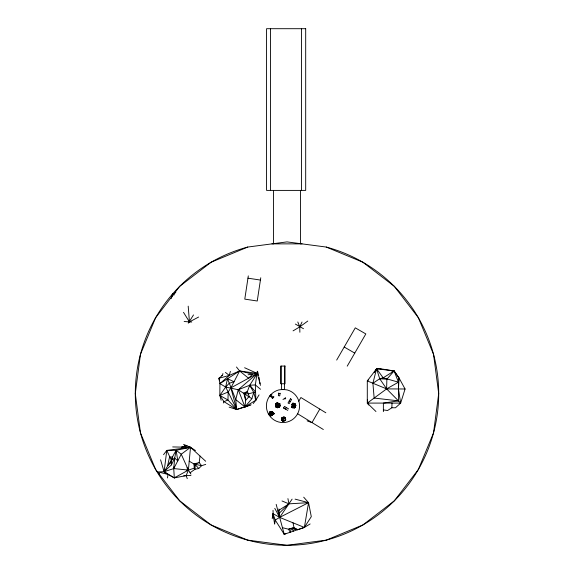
<?xml version="1.0" encoding="UTF-8"?>
<svg xmlns="http://www.w3.org/2000/svg" width="574" height="574" viewBox="0 0 574 574"><rect width="100%" height="100%" fill="white"/><g stroke="black" fill="none" stroke-linecap="round" stroke-linejoin="round"><path stroke-width="0.86" d="M222.92 373.552L222.533 375.303L218.902 378.295L219.914 383.604L219.842 395.45L221.141 400.229M279.739 403.45L280.227 405.624L279.229 407.145L277.479 407.719L275.922 407.224L275.635 406.184L275.534 404.304L276.481 403.091M295.71 405.136L294.699 403.5L292.776 403.264L291.764 404.591L291.965 407.282M273.037 510.308L273.238 517.877M295.237 404.283L295.409 407.016L293.874 405.466L293.902 404.405L294.699 403.5L295.897 405.474L294.849 407.526L293.522 407.762L293.522 407.016L295.172 406.772L295.237 404.283L295.409 407.016L291.764 407.016L292.934 408.157M400.652 403.091L398.449 388.957L399.088 378.072L394.116 370.94L380.39 368.766L376.587 368.766L367.295 380.928L367.295 403.091L400.652 403.091L386.625 388.892L386.862 379.199L394.116 370.94L399.088 378.072L405.072 388.993L400.652 403.091L395.493 407.77L391.855 407.77L387.558 410.525L383.375 409.879M253.206 403.558L255.861 400.178L255.344 384.946L257.31 371.235M260.481 385.384L257.252 373.452L239.609 370.947L229.27 375.418L219.914 383.604L225.654 387.055L228.187 391.992L227.957 400.006L236.682 409.513L250.164 405.129M277.644 407.497L275.635 406.184L277.192 404.684L276.474 404.354L277.378 406.643L278.383 407.44L279.574 406.701L279.725 403.773L277.802 403.5L275.642 404.885L277.479 407.719L278.677 407.339M294.469 407.016L294.849 407.526M391.855 407.77L392.013 403.091M193.424 449.191L190.511 447.311L176.153 450.303C173.764 454.773 170.105 459.509 171.418 464.904L164.092 471.713L158.202 471.936L168.003 474.425L174.317 477.891L186.184 475.616L190.963 475.473M272.284 413.373L273.346 414.363L274.365 413.632L272.428 411.852L270.856 412.182L270.34 413.775L268.897 414.55L269.837 412.197L272.829 412.11M163.561 454.687L166.79 450.418L176.153 450.303L174.704 458.145L173.735 468.585L174.317 477.891L175.68 477.181M187.253 478.666L186.184 475.616L188.394 470.084L190.511 447.311L183.551 444.348M272.191 415.619L271.416 412.606L270.856 412.182L270.655 415.196L272.564 414.93L270.856 412.182L269.5 411.788M270.828 416.43L270.928 415.375M269.127 413.129L269.536 414.521L270.655 415.196L272.198 414.342L272.428 411.852L271.667 411.529M279.229 407.145L278.383 407.44L278.354 405.99L276.273 405.266L276.474 404.354M205.686 461.259L190.511 447.311L166.79 450.418L164.092 471.713L168.003 474.425L167.493 477.948M273.475 412.814L272.844 414.134L269.536 414.521L269.837 412.197L270.332 413.258L269.536 414.521L270.655 415.196L271.954 414.952M173.965 466.841L173.735 468.585L164.092 471.713L160.577 459.81M175.924 452.039L176.153 450.303L181.255 454.213L188.394 470.084L190.92 474.11M200.061 456.086L199.171 462.565L201.596 465.729L205.714 464.366M269.206 413.754L268.897 414.55L269.041 414.055L268.897 414.55L269.967 414.815L269.873 415.49L268.897 414.55L269.199 413.165M281.597 419.35L281.626 420.254L281.447 419.106L284.883 420.613L285.637 419.436L285.335 417.908L284.015 416.961M274.63 524.141L275.226 520.044L272.966 513.622L279.66 517.396L304.378 527.427L310.132 523.947M272.212 518.666L272.966 513.622L274.487 523.266M248.305 275.879L244.789 299.119L257.252 301.006L260.768 277.759M278.763 393.018L278.368 395.644L279.725 395.852L280.126 393.226M383.375 411.651L383.375 403.091L398.449 400.86L398.449 382.176L399.088 378.072M282.48 420.642L284.883 420.613L285.335 417.908L283.592 417.449L281.691 419.809L282.889 421.567M270.067 396.577L270.447 395.134L271.251 394.898L270.182 395.995L270.454 396.282M270.139 396.333L270.282 395.658M227.505 378.725L235.756 399.64L244.962 406.923L251.843 398.708L238.246 389.746L225.654 387.055L229.205 383.296L234.056 381.732L227.505 378.725L225.654 387.055L219.842 395.45L223.968 401.649L236.682 409.513L247.645 406.019M171.576 297.913L172.372 294.433L175.845 292.18M270.971 395.063L270.447 395.134L270.031 396.871M283.786 416.645L283.592 417.449L284.503 417.147M295.172 406.772L292.51 406.464L292.776 403.264L294.699 403.5L295.172 404.727L291.764 407.016M398.449 400.86L374.148 398.062L372.913 383.245L376.587 368.766L394.116 370.94L398.449 382.176L386.625 388.892L367.295 403.091L368.759 405.007M275.922 407.224L276.524 406.679L275.635 406.184L275.534 404.304L276.668 403.988L277.055 402.568L279.725 403.773L278.354 405.99L279.136 406.536L278.383 407.44L277.651 405.56L279.725 403.773L278.727 403.924M219.584 380.433L218.902 378.295L229.27 375.418L230.382 371.349M281.626 420.254L281.447 419.106L282.681 421.366L284.596 420.706M171.152 298.423L172.372 294.433L175.508 292.726M272.112 396.146L272.313 398.141L272.815 398.162M251.843 398.708L253.765 392.444L249.74 385.233L257.252 373.452L244.61 367.733M279.136 406.536L278.907 405.065L277.651 405.56L277.479 407.719L277.228 407.361M285.213 418.288L285.335 417.908L282.178 417.614L283.025 417.176L283.262 418.281M293.759 406.313L294.699 403.5L293.192 403.264M260.524 389.251L255.344 384.946L249.74 385.233L247.286 391.705L244.668 393.692L245.65 400.293L244.962 406.923L251.132 404.778M280.012 406.119L280.227 405.624L279.516 405.036L278.907 405.065L279.574 406.701L279.344 405.854L278.354 405.99M223.351 402.991L223.968 401.649L227.957 400.006L219.842 395.45L228.187 391.992L230.899 387.873L239.609 370.947L236.481 367.008M299.872 332.246L299.757 326.893L302.024 322.036M171.418 464.904L174.704 458.145L177.789 460.836L176.153 450.303M270.34 413.775L270.698 413.036L271.036 413.33L270.856 412.182L270.591 414.177L269.536 414.521M270.447 395.134L272.313 398.141L273.956 396.842M375.339 371.062L376.587 368.766L383.167 377.843L398.449 382.176M275.62 404.534L276.037 403.5L276.668 403.988M275.606 404.541L275.929 403.981M283.527 408.092L284.503 406.406L288.636 408.939M298.738 401.262L300.898 397.517L325.838 412.785M336.68 360.07L355.284 327.847L365.825 333.932L347.22 366.155M319.79 409.083L312.005 422.572A22.924 2.196 30 0 1 309.759 421.883M188.272 323.191L193.503 314.939M272.313 398.141L273.296 396.447M292.231 404.189L292.776 403.264L293.501 404.254L295.172 404.727M374.298 372.598L376.587 368.766L379.701 378.754L386.625 388.892L405.072 388.993M259.068 394.876L255.861 400.178L244.962 406.923L238.246 389.746L257.252 373.452L248.09 374.786M270.182 395.995L270.978 394.79M275.635 406.184L276.546 405.804L277.802 403.5L277.055 402.568M303.703 497.184L308.554 502.666L311.287 516.657L304.378 527.427L284.223 534.279L275.226 520.044L279.66 517.396L292.101 499.136M174.704 458.145L171.339 460.183L164.092 471.713L174.317 477.891L188.394 470.084L194.299 468.133L195.146 464.538L199.171 462.565L193.912 463.95L189.219 461.187M172.229 296.098L155.619 317.738L140.465 354.33L135.292 393.592L140.465 432.861L155.619 469.446L179.727 500.865L211.146 524.973L247.738 540.134L287 545.3L326.262 540.134L362.854 524.973L394.273 500.865L418.381 469.446L433.535 432.861L438.708 393.592L433.535 354.33L418.381 317.738L394.273 286.318L362.854 262.21L326.262 247.057L287 241.891L247.738 247.057L211.146 262.21L179.727 286.318L173.836 294.003M295.237 404.62L294.993 404.914L294.699 403.5L292.374 404.849M270.332 413.258L270.698 413.036M278.383 407.44L280.227 405.624L278.907 405.065L279.545 405.804M198.748 468.499L201.596 465.729L193.912 463.95L194.299 468.133L195.009 469.267L198.748 468.499L195.146 464.538L195.009 469.267L190.073 472.768M287.918 498.612L288.937 503.843L279.28 513.185L277.924 510.925L288.937 503.843L308.554 502.666L304.378 527.427L297.676 529.709L291.355 528.396L288.528 529.214L282.437 527.685M368.573 379.801L367.295 380.928L386.625 388.892M188.25 446.615L190.511 447.311L181.255 454.213L173.735 468.585L188.394 470.084L186.981 467.803M271.933 411.702L271.459 411.831L272.428 411.852L270.591 414.177L272.198 414.342M293.07 330.861L299.757 326.893L307.779 321.045M282.968 399.518L285.543 397.832M272.385 414.636L274.365 413.632M372.913 383.245L379.701 378.754L383.167 377.843L394.116 370.94L391.504 370.94M219.914 383.604L239.609 370.947L252.675 374.119L248.542 378.216L239.609 370.947M257.252 373.452L230.899 387.873L236.682 409.513L229.134 407.131M279.725 403.773L276.847 405.352L277.479 407.719L276.546 405.804M184.154 321.512L189.449 321.906L198.611 317.042M283.527 421.072L284.209 420.842L282.681 421.366L282.178 419.515L285.335 417.908M285.78 533.734L284.223 534.279L279.66 517.396L308.554 502.666L295.079 499.129M298.2 529.493L297.676 529.709L293.996 527.649L291.355 528.396L290.243 532.234L288.528 529.214L293.996 527.649L293.02 522.821M244.668 393.692L248.477 393.836L255.581 391.97L249.74 385.233L238.246 389.746L235.756 399.64L236.682 409.513L228.187 391.992M284.381 420.771L284.883 420.613M221.715 375.532L222.533 375.303M183.106 446.723L181.657 447.117L187.031 445.826M184.555 446.328L185.998 445.926L184.225 445.991M174.101 293.988L172.372 294.433L173.922 295.251M273.066 397.739L273.647 397.61M174.03 294.132L172.372 294.433L173.972 294.211M184.24 446.163L185.998 445.926M183.694 475.846L186.184 475.616M271.646 394.481L271.933 394.74M186.658 470.199L188.394 470.084M271.94 243.871L302.06 243.871M281.332 389.603L284.625 389.603M293.874 405.466L292.776 403.264L291.764 404.591L293.874 405.466L295.897 405.474M270.153 411.802L272.428 411.852M172.695 446.931L190.511 447.311M183.501 312.342L189.449 321.906L191.745 322.021M379.701 378.754L386.862 379.199M293.12 404.354L293.902 404.405M285.034 398.205L285.723 398.248M268.897 414.55L271.832 414.851M247.954 278.175L260.417 280.062M278.713 393.355L280.076 393.563M297.346 529.357L291.355 528.396L293.522 531.094M269.967 414.815L270.957 415.045M286.318 407.597L285.472 409.075M281.999 500.959L288.937 503.843M285.099 408.918L284.094 408.408M295.373 324.066L303.495 328.723M284.374 398.686L285.113 399.045M380.39 368.766L381.775 369.491M344.213 347.026L354.754 353.11M289.239 400.889L290.394 401.549M297.648 413.782L323.341 429.51M283.649 407.884L287.782 410.41M194.156 449.664L195.519 450.54M225.424 372.418L229.27 375.418M367.295 403.091L375.956 411.522M158.998 473.062L159.787 474.189M283.334 421.144L283.642 420.111M283.391 532.744L284.223 534.279M281.468 418.195L282.178 419.515L282.092 418.597M274.774 508.342L279.66 517.396L278.899 508.966M171.339 460.183L166.79 450.418M285.802 419.781L285.343 418.805M249.74 385.233L250.386 386.811M255.215 398.607L255.861 400.178L253.765 392.444M297.813 321.971L299.757 326.893M275.836 405.452L275.642 404.885L277.802 403.5L279.229 403.852L278.777 404.297L277.866 403.744M281.604 417.377L282.178 419.515M276.173 504.367L279.66 517.396M257.554 371.335L258.673 375.554M258.989 377.183L259.627 380.447M367.295 399.827L367.582 401.513M291.764 406.657L291.843 407.117M259.864 382.09L260.036 383.733M188.193 306.15L189.449 321.906M301.479 28.7L301.479 190.403M300.475 190.403L300.475 243.871M284.568 366.076L284.568 383.755M284.453 383.755L284.453 389.603M281.511 383.755L281.511 389.603M281.181 366.076L281.181 383.755M273.525 190.403L273.525 243.871M270.555 28.7L270.555 190.403M326.262 247.057A151.708 151.708 0 0 1 411.271 480.61A151.708 151.708 0 0 1 162.729 480.61A151.708 151.708 0 0 1 247.738 247.057M309.171 421.66A22.924 2.196 30 0 1 307.126 420.799M272.937 413.739L272.923 414.256L272.801 413.675L273.64 413.868L272.937 413.739M172.437 457.055L171.145 462.393L167.687 465.449L169.588 456.897L172.437 457.055M270.454 412.921L269.931 413.84L270.454 412.921M290.451 398.786L288.026 402.984L289.181 403.651L291.599 399.454L290.451 398.786M294.606 407.533L294.153 408.157L294.606 407.533M249.051 396.562L245.65 400.293L243.728 392.939L247.286 391.705L248.477 393.836L249.051 396.562M278.835 406.306L278.462 406.715L278.247 405.904L278.835 406.306M283.19 418.037L282.135 419.056L283.19 418.037M282.982 389.387L278.684 389.954A16.589 16.589 0 0 0 269.393 415.497A16.589 16.589 0 0 0 296.571 415.497A16.589 16.589 0 0 0 287.273 389.954L282.982 389.387M305.691 28.7L266.573 28.7L266.573 190.403L305.691 190.403L305.691 28.7M285.027 366.076L280.751 366.076L280.751 383.755L285.027 383.755L285.027 366.076"/></g></svg>
